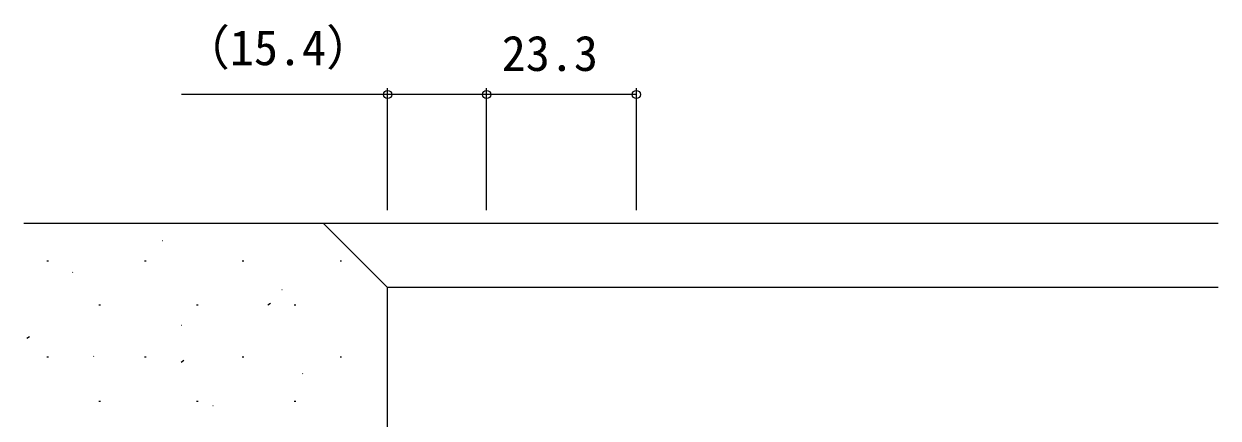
# Model space of a CAD drawing. Units: millimetres, scale not verified. Extents: x -437 to 438, y -281 to 279.
# Drawn here: x -90.8 to 95, y -20.1 to 41.2 of the extents above; entities that cross this region are included whole.
import ezdxf
from ezdxf.enums import TextEntityAlignment as Align

# ---------------------------------------------------------------- set-up
doc = ezdxf.new("R2010")
doc.units = ezdxf.units.MM
doc.header["$LTSCALE"] = 2
for name, color, linetype in [('0-7_YKK_D', 6, 'Continuous'), ('0-9_YSS_K', 3, 'Continuous'), ('0-A_YSS_KE', 3, 'Continuous')]:
    doc.layers.add(name, color=color, linetype=linetype)
doc.styles.add('ＭＳ ゴシック', font='')
doc.styles.get('ＭＳ ゴシック').set_extended_font_data('MS Gothic')

msp = doc.modelspace()

# ---------------------------------------------------------------- linework, layer by layer
at = {"layer": '0-7_YKK_D'}
for p, q in [((-34.2, 12.202), (-34.2, 31.202)), ((-18.8, 12.202), (-18.8, 31.202)), ((-18.8, 12.202), (-18.8, 31.202)), ((4.5, 30.202), (-18.8, 30.202)), ((4.5, 12.202), (4.5, 31.202))]:
    msp.add_line(p, q, dxfattribs=at)
msp.add_lwpolyline([(-18.8, 30.202), (-34.2, 30.202), (-66.276, 30.202)], dxfattribs=at)
for centre in [(-34.2, 30.202), (-18.8, 30.202), (-18.8, 30.202), (4.5, 30.202)]:
    msp.add_circle(centre, 0.637, dxfattribs=at)
at = {"layer": '0-9_YSS_K'}
for p, q in [((-44.2, 10.202), (95, 10.202)), ((-69.248, 7.478), (-69.2, 7.494)), ((-87.199, 4.35), (-86.949, 4.35)), ((-71.999, 4.35), (-71.749, 4.35)), ((-56.799, 4.35), (-56.549, 4.35)), ((-41.599, 4.35), (-41.349, 4.35)), ((-83.199, 2.537), (-83.152, 2.554)), ((95, 0.202), (-34.2, 0.202)), ((-50.652, -0.142), (-50.605, -0.126)), ((-79.124, -2.525), (-78.874, -2.525)), ((-63.924, -2.525), (-63.674, -2.525)), ((-52.842, -2.494), (-52.425, -2.218)), ((-48.724, -2.525), (-48.474, -2.525)), ((-90.302, -7.699), (-89.885, -7.423)), ((-66.253, -5.667), (-66.206, -5.65)), ((-87.199, -10.6), (-86.949, -10.6)), ((-79.969, -10.524), (-79.921, -10.507)), ((-71.999, -10.6), (-71.749, -10.6)), ((-66.289, -11.394), (-65.872, -11.118)), ((-56.799, -10.6), (-56.549, -10.6)), ((-41.599, -10.6), (-41.349, -10.6)), ((-47.422, -13.203), (-47.375, -13.186)), ((-79.124, -17.475), (-78.874, -17.475)), ((-63.924, -17.475), (-63.674, -17.475)), ((-61.373, -18.143), (-61.326, -18.127)), ((-48.724, -17.475), (-48.474, -17.475))]:
    msp.add_line(p, q, dxfattribs=at)
at = {"layer": '0-A_YSS_KE'}
for p in [(-90.78, 10.202), (-34.2, 0.202)]:
    msp.add_line(p, (-44.2, 10.202), dxfattribs=at)
msp.add_lwpolyline([(-44.2, -72.8), (-44.2, -62.8), (-34.2, -62.8), (-34.2, 0.202)], dxfattribs=at)

# ---------------------------------------------------------------- texts
at = {"layer": '0-7_YKK_D', "style": 'ＭＳ ゴシック'}
for s, p in [('（15.4）', (-66.236, 33.097)), ('23.3', (-16.44, 32.202))]:
    msp.add_text(s, height=5.499, dxfattribs=at).set_placement(p, align=Align.BOTTOM_LEFT)

doc.saveas('drawing.dxf')
